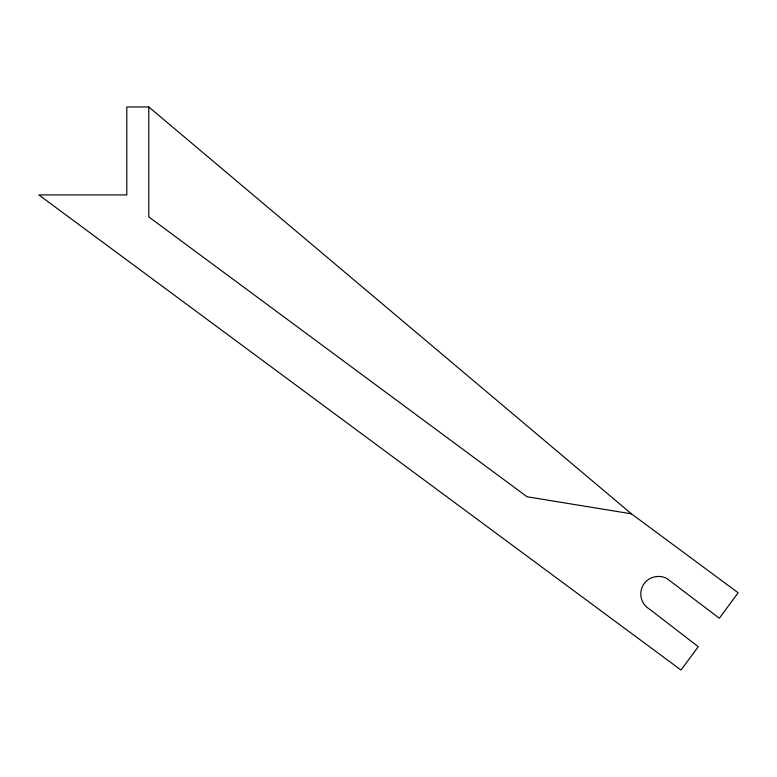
<?xml version="1.0" encoding="UTF-8"?>
<svg xmlns="http://www.w3.org/2000/svg" width="777" height="777" viewBox="0 0 777 777"><rect width="100%" height="100%" fill="white"/><g stroke="black" fill="none" stroke-linecap="round" stroke-linejoin="round"><path stroke-width="1.17" d="M148.795 106.973L126.806 106.973L126.806 194.92L38.85 194.92L681.002 670.027L698.261 646.697L649.582 609.178A17.589 17.589 0 0 1 643.142 585.149C647.804 576.961 659.051 573.95 667.171 578.71L719.317 618.239L738.15 592.783L631.439 513.83L148.795 106.973L148.795 216.909L527.039 496.765L631.439 513.83"/></g></svg>
